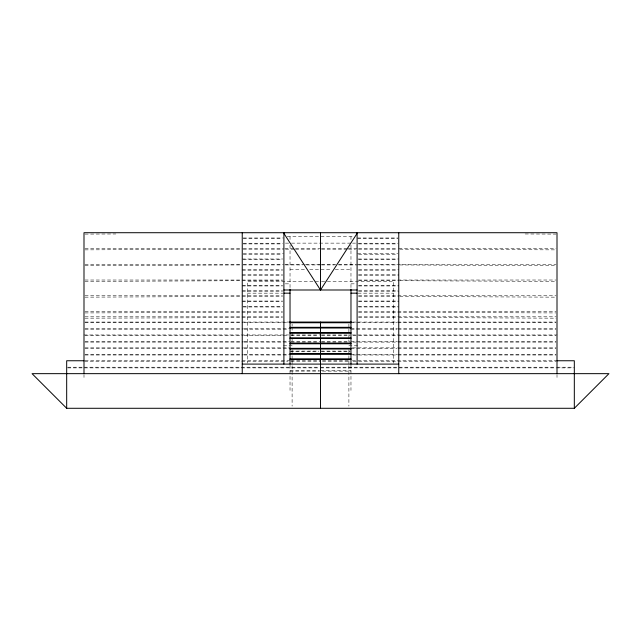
<?xml version="1.0" encoding="UTF-8"?>
<svg xmlns="http://www.w3.org/2000/svg" width="641" height="641" viewBox="0 0 641 641"><rect width="100%" height="100%" fill="white"/><g stroke="black" fill="none" stroke-linecap="round" stroke-linejoin="round"><path stroke-width="0.48" stroke-dasharray="3.21 2.4" d="M84.989 234.101L115.837 233.965M84.989 249.87L241.248 249.181M84.989 265.63L241.248 264.949M84.989 281.399L241.248 280.718M84.989 297.16L241.248 296.479M84.989 312.928L282.465 312.239M84.989 318.184L282.465 317.495M287.208 236.553L353.792 236.553M243.219 237.979L283.45 237.979M357.55 237.979L397.781 237.979M243.219 238.668L282.465 238.668M357.55 238.668L397.781 238.668M285.453 243.131L290.461 243.131M291.463 243.131L351.54 243.131M352.542 243.131L355.547 243.131M243.219 243.227L282.753 243.227M358.247 243.227L398.069 243.227M243.219 243.925L282.465 243.925M358.535 243.925L397.781 243.925M84.989 248.484L242.242 248.484M243.219 248.484L283.45 248.484M284.836 248.484L294.74 248.484M295.469 248.484L320.5 248.484M321.494 248.484L347.534 248.484M348.239 248.484L357.55 248.484M358.535 248.484L397.781 248.484M398.758 248.484L556.011 248.484M243.219 249.181L283.45 249.181M285.453 249.181L294.467 249.181M295.469 249.181L318.497 249.181M321.502 249.181L347.534 249.181M348.536 249.181L355.547 249.181M358.535 249.181L397.781 249.181M243.219 253.74L283.45 253.74M357.55 253.74L397.781 253.74M243.219 254.437L282.465 254.437M358.535 254.437L397.781 254.437M242.242 258.996L282.753 258.996M358.247 258.996L398.758 258.996M243.219 259.693L282.465 259.693M358.535 259.693L397.781 259.693M84.989 264.252L241.248 264.252M243.219 264.252L283.45 264.252M284.836 264.252L304.475 264.252M305.477 264.252L320.5 264.252M321.494 264.252L337.527 264.252M338.528 264.252L356.164 264.252M357.55 264.252L556.011 264.252M243.219 264.941L282.465 264.941M285.453 264.941L302.472 264.941M306.478 264.941L320.5 264.941M321.502 264.941L334.522 264.941M338.528 264.941L357.55 264.941M358.535 264.941L397.781 264.941M242.242 269.508L282.465 269.508M290.028 269.508L305.757 269.508M309.691 269.508L331.309 269.508M335.243 269.508L350.972 269.508M358.535 269.508L398.758 269.508M242.242 270.198L282.465 270.198M358.535 270.198L397.781 270.198M242.242 274.765L282.465 274.765M358.535 274.765L398.758 274.765M242.242 275.454L282.465 275.454M358.535 275.454L398.758 275.454M84.989 280.021L282.465 280.021M358.535 280.021L556.011 280.021M242.242 280.71L282.465 280.71M358.535 280.71L398.758 280.71M318.537 281.335L247.306 281.335L247.306 363.102M321.486 281.335L326.509 281.335M327.383 281.335L393.694 281.335L393.694 363.102M285.325 283.843L290.028 283.843M350.972 283.843L355.675 283.843M242.242 285.269L282.465 285.269M358.535 285.269L398.758 285.269M242.242 285.966L282.465 285.966M358.535 285.966L398.758 285.966M242.242 290.525L282.465 290.525M358.535 290.525L398.069 290.525M242.242 291.222L282.465 291.222M358.535 291.222L398.758 291.222M247.306 293.169L283.074 293.169M357.926 293.169L393.694 293.169M84.989 295.781L241.248 295.781M242.242 295.781L282.465 295.781M358.535 295.781L556.011 295.781M242.242 296.479L282.465 296.479M358.535 296.479L398.758 296.479M242.242 301.038L282.465 301.038M358.535 301.038L398.758 301.038M242.242 301.727L282.465 301.727M358.535 301.727L398.758 301.727M242.931 306.294L282.753 306.294M358.247 306.294L398.069 306.294M243.219 306.983L282.465 306.983M358.535 306.983L398.758 306.983M84.989 311.55L282.465 311.55M358.535 311.55L556.011 311.55M358.535 312.239L556.011 312.928M84.989 316.806L282.465 316.806M358.535 316.806L556.011 316.806M358.535 317.495L397.781 317.495M84.989 322.054L290.028 322.054M352.582 322.054L556.011 322.054M84.989 322.752L243.019 322.752M244.021 322.752L288.025 322.752M350.972 322.752L396.979 322.752M397.981 322.752L556.011 322.752M84.989 328.504L243.019 328.504M243.716 328.504L290.028 328.504M350.972 328.504L397.284 328.504M397.981 328.504L556.011 328.504M84.989 329.202L243.019 329.202M244.021 329.202L288.025 329.202M350.972 329.202L396.979 329.202M397.981 329.202L556.011 329.202M83.995 334.955L288.642 334.955M291.014 334.955L320.5 334.955M321.486 334.955L349.986 334.955M352.358 334.955L557.005 334.955M84.989 335.652L243.019 335.652M244.021 335.652L288.025 335.652M291.014 335.652L318.537 335.652M321.486 335.652L349.986 335.652M352.975 335.652L396.979 335.652M397.981 335.652L556.011 335.652M84.989 341.405L243.019 341.405M243.716 341.405L290.028 341.405M291.014 341.405L320.5 341.405M321.486 341.405L349.986 341.405M350.972 341.405L397.284 341.405M397.981 341.405L556.011 341.405M84.989 342.102L243.019 342.102M244.021 342.102L288.025 342.102M291.014 342.102L318.537 342.102M321.486 342.102L349.986 342.102M352.975 342.102L396.979 342.102M397.981 342.102L556.011 342.102M283.45 345.779L292.104 345.779L292.104 348.768M357.55 345.779L348.896 345.779L348.896 348.768M84.989 347.855L243.019 347.855M243.716 347.855L290.028 347.855M352.358 347.855L397.284 347.855M397.981 347.855L556.011 347.855M84.989 348.552L243.019 348.552M244.021 348.552L290.028 348.552M350.972 348.552L396.979 348.552M397.981 348.552L556.011 348.552M290.718 351.084L318.978 351.084M321.021 351.084L350.282 351.084M290.028 351.773L318.537 351.773M321.486 351.773L349.986 351.773M84.989 354.305L243.019 354.305M243.716 354.305L290.028 354.305M350.972 354.305L397.284 354.305M397.981 354.305L556.011 354.305M84.989 355.002L243.019 355.002M244.021 355.002L288.025 355.002M352.975 355.002L396.979 355.002M397.981 355.002L556.011 355.002M84.989 360.755L290.028 360.755M291.014 360.755L320.5 360.755M322.463 360.755L349.986 360.755M352.358 360.755L557.005 360.755M84.628 361.444L288.033 361.444M291.014 361.444L320.5 361.444M322.463 361.444L349.986 361.444M352.967 361.444L556.372 361.444M67.642 367.205L82.064 367.205M83.995 367.205L319.514 367.205M320.5 367.205L556.011 367.205M557.005 367.205L574.32 367.205M67.674 367.894L319.514 367.894M320.5 367.894L573.326 367.894M290.028 370.426L319.514 370.426M320.5 370.426L350.972 370.426M290.028 371.123L319.506 371.123M322.487 371.123L350.972 371.123M525.163 233.965L556.011 234.101M399.752 249.181L556.011 249.87M399.752 264.949L556.011 265.63M399.752 280.718L556.011 281.399M399.752 296.479L556.011 297.16M398.758 317.495L556.011 318.184M557.005 374.608L557.005 377.461M350.972 236.553L350.972 239.502M350.972 245.086L350.972 288.546M350.972 365.074L350.972 390.377M348.896 324.034L348.896 327.992M348.896 328.977L348.896 338.857M348.896 339.85L348.896 341.99M348.896 349.77L348.896 354.753M348.896 355.747L348.896 359.737M348.896 360.731L348.896 364.721M348.896 365.723L348.896 406.138M292.104 324.034L292.104 326.013M292.104 326.998L292.104 336.886M292.104 337.871L292.104 341.99M292.104 349.77L292.104 354.753M292.104 355.747L292.104 359.737M292.104 360.731L292.104 364.721M292.104 365.723L292.104 406.138M290.028 236.553L290.028 239.502M290.028 245.086L290.028 288.546M290.028 365.074L290.028 390.377M83.995 374.608L83.995 377.461"/><path stroke-width="0.96" d="M283.45 232.715L320.5 289.996L357.55 232.715M574.32 408.285L608.95 373.655L32.05 373.655L66.68 408.285L574.32 408.285L574.32 360.755L557.005 360.755M283.899 289.996L357.101 289.996M284.067 293.169L290.028 293.169M350.972 293.169L356.933 293.169M289.42 322.054L351.58 322.054M290.028 322.752L350.972 322.752M290.028 327.311L350.972 327.311M290.028 328.008L350.972 328.008M290.028 332.567L350.972 332.567M290.028 333.264L350.972 333.264M290.028 337.823L350.972 337.823M290.028 338.52L350.972 338.52M290.028 343.079L350.972 343.079M290.028 343.768L350.972 343.768M290.028 348.335L350.972 348.335M290.028 349.025L350.972 349.025M290.028 353.592L350.972 353.592M290.028 354.281L350.972 354.281M290.028 358.848L350.972 358.848M290.028 359.537L350.972 359.537M83.995 360.755L66.68 360.755L66.68 408.285M242.242 364.096L398.758 364.096M557.005 373.655L557.005 232.715L83.995 232.715L83.995 373.655M398.758 232.715L398.758 373.655M357.101 232.715L357.101 364.096M350.972 289.227L350.972 364.096M320.5 232.715L320.5 289.996M320.5 322.054L320.5 408.285M290.028 289.227L290.028 364.096M283.899 232.715L283.899 364.096M242.242 232.715L242.242 373.655"/></g></svg>
